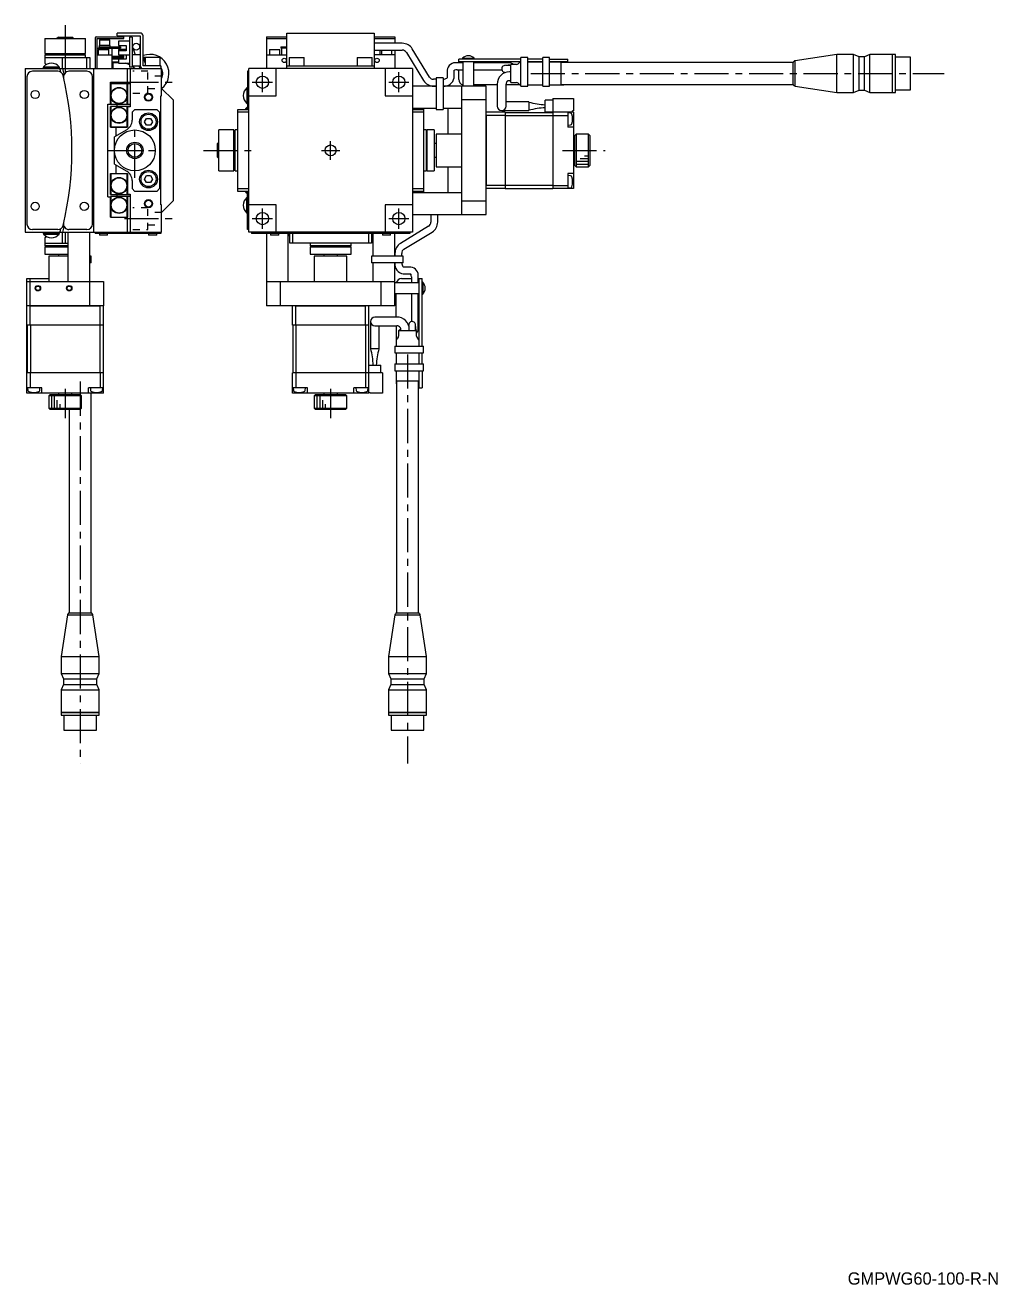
# Model space of a CAD drawing. Extents: x -273 to 427, y 17 to 547.
# Drawn here: x 70.5 to 427, y 16.9 to 478.6 of the extents above; entities that cross this region are included whole.
import ezdxf

# ---------------------------------------------------------------- set-up
doc = ezdxf.new("R2010")
doc.units = 0
doc.header["$LTSCALE"] = 10
doc.linetypes.add('CENTER', pattern=[2, 1.25, -0.25, 0.25, -0.25])
doc.linetypes.add('DOT', pattern=[0.5, 0.25, -0.25])
doc.layers.add('1', color=7, linetype='CONTINUOUS')
doc.layers.add('21', color=7, linetype='CONTINUOUS')
doc.styles.get("Standard").update_dxf_attribs({"font": 'FGP教科書体NT-M'})

msp = doc.modelspace()

# ---------------------------------------------------------------- linework, layer by layer
at = {"layer": '1', "color": 4, "linetype": 'CENTER'}
for p, q in [((85.180478, 478.595186), (85.180478, 459.553485)), ((106.884541, 457.69974), (124.597752, 457.69974)), ((153.7795, 457.69974), (161.1795, 457.69974)), ((157.4795, 453.99974), (157.4795, 461.39974)), ((203.7795, 457.69974), (211.1795, 457.69974)), ((207.4795, 453.99974), (207.4795, 461.39974)), ((255.840539, 460.89974), (407.352258, 460.89974)), ((110.730478, 422.69974), (110.730478, 442.69974)), ((182.4795, 429.29974), (182.4795, 436.09974)), ((100.730478, 432.69974), (120.730478, 432.69974)), ((135.889924, 432.69974), (155.817286, 432.69974)), ((179.0795, 432.69974), (185.8795, 432.69974)), ((267.468081, 432.69974), (283.151653, 432.69974)), ((157.4795, 403.99974), (157.4795, 411.39974)), ((207.4795, 403.99974), (207.4795, 411.39974)), ((106.884541, 407.69974), (124.597752, 407.69974)), ((153.7795, 407.69974), (161.1795, 407.69974)), ((203.7795, 407.69974), (211.1795, 407.69974)), ((210.6795, 357.949741), (210.6795, 207.949741)), ((90.680478, 347.949741), (90.680478, 207.949741)), ((85.180478, 345.277164), (85.180478, 334.525199)), ((182.4795, 345.277164), (182.4795, 334.525199))]:
    msp.add_line(p, q, dxfattribs=at)
at = {"layer": '1', "color": 7, "linetype": 'CONTINUOUS'}
for p, q in [((77.680478, 473.69974), (92.680478, 473.69974)), ((77.680478, 473.69974), (77.680478, 468.19974)), ((82.680478, 474.19974), (82.180478, 473.69974)), ((82.680478, 474.19974), (87.680478, 474.19974)), ((88.180478, 473.69974), (87.680478, 474.19974)), ((92.680478, 468.19974), (92.680478, 473.69974)), ((101.680478, 471.19974), (97.680478, 471.19974)), ((97.680478, 471.19974), (97.680478, 470.69974)), ((97.780478, 473.19974), (101.580478, 473.19974)), ((97.780478, 473.19974), (97.780478, 471.19974)), ((101.580478, 471.19974), (101.580478, 473.19974)), ((101.680478, 470.69974), (101.680478, 471.19974)), ((112.419298, 471.086011), (112.730478, 470.1283)), ((208.747449, 471.94974), (198.4795, 471.94974)), ((77.680478, 468.19974), (92.680478, 468.19974)), ((77.680478, 467.69974), (92.680478, 467.69974)), ((81.180478, 468.19974), (81.180478, 467.69974)), ((84.180478, 462.69974), (84.180478, 466.69974)), ((85.180478, 466.69974), (85.180478, 462.69974)), ((89.180478, 467.69974), (89.180478, 468.19974)), ((92.680478, 466.69974), (92.680478, 467.69974)), ((93.180478, 462.69974), (93.180478, 466.69974)), ((94.180478, 466.69974), (94.180478, 462.69974)), ((97.575103, 470.69974), (97.575103, 470.19974)), ((98.353408, 470.69974), (98.353408, 470.19974)), ((104.680478, 467.19974), (104.680478, 466.69974)), ((105.326771, 470.69974), (105.326771, 470.19974)), ((105.457504, 470.69974), (105.457504, 470.19974)), ((106.680478, 466.69974), (106.680478, 467.19974)), ((114.480478, 464.742354), (113.730478, 467.050616)), ((164.174647, 470.69974), (164.174647, 470.19974)), ((165.668939, 470.69974), (165.668939, 470.19974)), ((166.017562, 470.69974), (166.017562, 470.19974)), ((198.4795, 469.44974), (208.747449, 469.44974)), ((210.277003, 468.624496), (216.544952, 458.29944)), ((218.681998, 459.596759), (212.414048, 469.921815)), ((254.729497, 466.69974), (252.229497, 466.69974)), ((262.729497, 466.69974), (260.229497, 466.69974)), ((367.979497, 467.899739), (352.745514, 465.584066)), ((367.979497, 453.899741), (367.979497, 467.899739)), ((374.172496, 467.899739), (367.979497, 467.899739)), ((374.172496, 453.899741), (374.172496, 467.899739)), ((376.172496, 467.04974), (374.172496, 467.899739)), ((376.172496, 454.74974), (376.172496, 467.04974)), ((378.172496, 467.04974), (376.172496, 467.04974)), ((380.172496, 467.899739), (378.172496, 467.04974)), ((378.172496, 454.74974), (378.172496, 467.04974)), ((380.172496, 453.899741), (380.172496, 467.899739)), ((388.429496, 467.899739), (380.172496, 467.899739)), ((388.429496, 453.899741), (388.429496, 467.899739)), ((388.479496, 467.849739), (388.429496, 467.899739)), ((388.479496, 453.899741), (388.479496, 467.899739)), ((389.479498, 467.899739), (388.479496, 467.899739)), ((389.479498, 453.899741), (389.479498, 467.899739)), ((394.979499, 466.899738), (389.479498, 466.899738)), ((394.979499, 454.899742), (394.979499, 466.899738)), ((70.530478, 462.69974), (70.530478, 402.69974)), ((77.140478, 463.19974), (83.140478, 463.19974)), ((77.290478, 463.359295), (82.990478, 463.359295)), ((77.680478, 464.69974), (78.218707, 464.161511)), ((102.730478, 462.69974), (102.730478, 465.19974)), ((104.730478, 464.789665), (102.730478, 464.789665)), ((108.730453, 464.087474), (107.454032, 464.700581)), ((107.990268, 457.69974), (107.990268, 462.69974)), ((109.013701, 462.69974), (109.013701, 448.69974)), ((110.220877, 463.07409), (109.73045, 463.43207)), ((110.717655, 462.69974), (110.220877, 463.07409)), ((110.230478, 463.69974), (110.230478, 463.066855)), ((112.190588, 463.69974), (112.515507, 462.69974)), ((120.040989, 463.69974), (119.980478, 463.80455)), ((120.300797, 463.24974), (120.230478, 463.371537)), ((120.530478, 452.69974), (120.530478, 462.69974)), ((162.4795, 452.69974), (162.4795, 462.69974)), ((202.4795, 462.69974), (202.4795, 452.69974)), ((225.2295, 462.075795), (225.2295, 459.357271)), ((227.72911, 462.01347), (227.836767, 462.087397)), ((227.7295, 459.32696), (227.7295, 462.075795)), ((227.836767, 462.087397), (227.937674, 462.136362)), ((230.9795, 464.789665), (228.829042, 464.789665)), ((228.829042, 462.289665), (230.9795, 462.289665)), ((230.9795, 465.19974), (230.9795, 456.19974)), ((234.9795, 456.19974), (234.9795, 465.19974)), ((247.729868, 464.789665), (234.9795, 464.789665)), ((234.9795, 462.289665), (245.239818, 462.289665)), ((248.4795, 464.054793), (246.45387, 463.860565)), ((248.452565, 463.7726), (246.681054, 463.814004)), ((248.4795, 463.7726), (248.452565, 463.7726)), ((248.4795, 457.59974), (248.4795, 464.19974)), ((250.565283, 464.19974), (248.4795, 464.19974)), ((251.586603, 464.806847), (251.27239, 464.492633)), ((260.2295, 465.09974), (254.729497, 465.09974)), ((266.979497, 465.09974), (262.729497, 465.09974)), ((266.979497, 456.69974), (266.979497, 465.09974)), ((352.02184, 464.89974), (266.979497, 464.89974)), ((352.02184, 456.89974), (352.02184, 464.89974)), ((352.745514, 456.215415), (352.745514, 465.584066)), ((101.842071, 449.69974), (101.842071, 457.69974)), ((101.892062, 457.14974), (101.853211, 457.198466)), ((101.892062, 457.14974), (101.892062, 449.59974)), ((107.940259, 457.14974), (101.892062, 457.14974)), ((102.56381, 457.69974), (102.579469, 457.19974)), ((103.174422, 457.19974), (103.188122, 457.69974)), ((105.224026, 457.69974), (105.224026, 457.19974)), ((107.940259, 457.14974), (108.00094, 457.198609)), ((107.940259, 449.59974), (107.940259, 457.14974)), ((108.00094, 457.198609), (108.00094, 449.59974)), ((221.2295, 458.771515), (220.211551, 458.771515)), ((223.7295, 459.271515), (221.2295, 459.271515)), ((225.167059, 459.280912), (225.064041, 459.193078)), ((225.235586, 459.368654), (225.167059, 459.280912)), ((247.367691, 458.144439), (247.475987, 458.211795)), ((247.475987, 458.211795), (247.593149, 458.267737)), ((247.593149, 458.267737), (247.71898, 458.31053)), ((247.71898, 458.31053), (247.852638, 458.338083)), ((247.852638, 458.338083), (247.988845, 458.348224)), ((247.988845, 458.348224), (247.998578, 458.348269)), ((248.4795, 461.548269), (247.998578, 461.548269)), ((247.998578, 458.348269), (248.4795, 458.348269)), ((248.2795, 458.348269), (248.2795, 457.89974)), ((248.4795, 457.89974), (248.2795, 457.89974)), ((248.4795, 457.59974), (250.565283, 457.59974)), ((251.27239, 457.306847), (251.586603, 456.992633)), ((95.230478, 452.69974), (95.530478, 452.69974)), ((95.230478, 412.69974), (95.230478, 452.69974)), ((120.230478, 452.69974), (120.530478, 452.69974)), ((120.230478, 412.69974), (120.230478, 452.69974)), ((124.730478, 451.19974), (120.530478, 455.39974)), ((151.9795, 455.64974), (151.819945, 455.64974)), ((152.4795, 455.79974), (151.9795, 455.79974)), ((152.4795, 452.69974), (162.4795, 452.69974)), ((202.4795, 452.69974), (212.4795, 452.69974)), ((221.2295, 456.19974), (212.4795, 456.19974)), ((220.211551, 456.271515), (221.2295, 456.271515)), ((252.229497, 456.19974), (254.729497, 456.19974)), ((254.7295, 456.69974), (260.2295, 456.69974)), ((260.229497, 456.19974), (262.729497, 456.19974)), ((266.979497, 456.89974), (352.02184, 456.89974)), ((352.745514, 456.215415), (367.979497, 453.899741)), ((367.979497, 453.899741), (374.172496, 453.899741)), ((374.172496, 453.899741), (376.172496, 454.74974)), ((376.172496, 454.74974), (378.172496, 454.74974)), ((378.172496, 454.74974), (380.172496, 453.899741)), ((380.172496, 453.899741), (388.429496, 453.899741)), ((388.429496, 453.899741), (388.479496, 453.949741)), ((388.479496, 453.899741), (389.479498, 453.899741)), ((389.479498, 454.899742), (394.979499, 454.899742)), ((100.816026, 415.69974), (100.816026, 449.69974)), ((101.853211, 441.201014), (101.853211, 448.79974)), ((101.892062, 448.79974), (101.892062, 441.24974)), ((103.878402, 449.59974), (104.178848, 449.892854)), ((104.178848, 448.506626), (103.878402, 448.79974)), ((104.230478, 448.79974), (104.230478, 449.59974)), ((105.657779, 449.891754), (105.956908, 449.59974)), ((105.956908, 448.79974), (105.657779, 448.507727)), ((107.940259, 441.24974), (107.940259, 448.79974)), ((107.990268, 448.69974), (107.990268, 441.19974)), ((109.013701, 448.69974), (107.990268, 448.69974)), ((108.00094, 448.79974), (108.000939, 448.69974)), ((124.730478, 451.19974), (124.730478, 414.19974)), ((151.819944, 447.69974), (151.819944, 448.44974)), ((151.979499, 448.44974), (151.819944, 448.44974)), ((151.819945, 449.94974), (151.9795, 449.94974)), ((152.479499, 448.59974), (151.979499, 448.59974)), ((151.9795, 449.79974), (152.4795, 449.79974)), ((212.4795, 448.19974), (221.2295, 448.19974)), ((213.139054, 447.69974), (213.139054, 448.19974)), ((223.7295, 448.19974), (230.4795, 448.19974)), ((239.4795, 451.19974), (230.4795, 451.19974)), ((255.1795, 450.548269), (255.1795, 447.348269)), ((261.1795, 446.69974), (261.1795, 451.09974)), ((263.9795, 451.09974), (261.1795, 451.09974)), ((263.9795, 451.69974), (271.4795, 451.69974)), ((271.4795, 451.69974), (271.4795, 447.19974)), ((110.730478, 447.69974), (109.730478, 446.69974)), ((109.730478, 446.69974), (109.730478, 443.761918)), ((110.730478, 447.69974), (118.730478, 447.69974)), ((114.287102, 443.19974), (115.00879, 444.44974)), ((115.00879, 441.94974), (114.287102, 443.19974)), ((115.00879, 444.44974), (116.452165, 444.44974)), ((116.452165, 444.44974), (117.173853, 443.19974)), ((117.173853, 443.19974), (116.452165, 441.94974)), ((119.730478, 446.69974), (118.730478, 447.69974)), ((119.730478, 446.69974), (119.730478, 418.69974)), ((148.4795, 447.69974), (152.4795, 447.69974)), ((152.4795, 446.69974), (148.4795, 446.69974)), ((212.4795, 447.69974), (216.4795, 447.69974)), ((216.4795, 446.69974), (212.4795, 446.69974)), ((221.2295, 447.69974), (223.7295, 447.69974)), ((239.5795, 446.69974), (239.4795, 446.59974)), ((239.4795, 445.54974), (239.5295, 445.49974)), ((239.5295, 445.49974), (239.5295, 419.89974)), ((246.4795, 445.49974), (239.5295, 445.49974)), ((246.4795, 446.69974), (239.5795, 446.69974)), ((246.4795, 446.59974), (263.9795, 446.59974)), ((246.4795, 445.458319), (263.9795, 445.458319)), ((263.9795, 445.49974), (269.4795, 445.49974)), ((270.46478, 446.363539), (269.4795, 446.44974)), ((271.1795, 446.69974), (271.1795, 447.19974)), ((271.4795, 447.19974), (271.1795, 447.19974)), ((101.853211, 441.201014), (101.892062, 441.24974)), ((101.892062, 441.24974), (107.940259, 441.24974)), ((107.730478, 440.297816), (103.230478, 437.69974)), ((103.730478, 441.19974), (103.730478, 437.988415)), ((107.990268, 441.209466), (107.940259, 441.24974)), ((116.452165, 441.94974), (115.00879, 441.94974)), ((141.4795, 425.19974), (141.4795, 440.19974)), ((146.9795, 440.19974), (141.4795, 440.19974)), ((146.9795, 425.19974), (146.9795, 440.19974)), ((147.4795, 425.19974), (147.4795, 440.19974)), ((148.4795, 440.19974), (147.4795, 440.19974)), ((217.4795, 440.19974), (216.4795, 440.19974)), ((217.4795, 440.19974), (217.4795, 425.19974)), ((217.7795, 440.19974), (217.7795, 425.19974)), ((220.4795, 440.19974), (217.7795, 440.19974)), ((220.4795, 440.19974), (220.4795, 425.19974)), ((221.1795, 438.69974), (221.1795, 426.69974)), ((230.4795, 438.69974), (221.1795, 438.69974)), ((269.4795, 441.94974), (270.46478, 442.035941)), ((271.4795, 441.19974), (269.4795, 441.19974)), ((272.4795, 438.69974), (271.9795, 438.19974)), ((272.4795, 438.69974), (272.4795, 426.69974)), ((276.9795, 438.69974), (272.4795, 438.69974)), ((276.9795, 426.69974), (276.9795, 438.69974)), ((277.4795, 438.19974), (276.9795, 438.69974)), ((141.4795, 435.69974), (140.9795, 435.19974)), ((147.4795, 436.69974), (146.9795, 436.69974)), ((217.7795, 436.69974), (217.4795, 436.69974)), ((221.1795, 435.19974), (220.4795, 435.19974)), ((271.9795, 435.19974), (271.4795, 435.19974)), ((271.9795, 427.19974), (271.9795, 438.19974)), ((277.4795, 438.19974), (277.4795, 427.19974)), ((140.9795, 430.19974), (141.4795, 429.69974)), ((220.4795, 430.19974), (221.1795, 430.19974)), ((271.4795, 430.19974), (271.9795, 430.19974)), ((103.230478, 427.69974), (107.730478, 425.101664)), ((103.730478, 427.411065), (103.730478, 424.19974)), ((141.4795, 425.19974), (146.9795, 425.19974)), ((146.9795, 428.69974), (147.4795, 428.69974)), ((147.4795, 425.19974), (148.4795, 425.19974)), ((216.4795, 425.19974), (217.4795, 425.19974)), ((217.4795, 428.69974), (217.7795, 428.69974)), ((217.7795, 425.19974), (220.4795, 425.19974)), ((221.1795, 426.69974), (230.4795, 426.69974)), ((271.9795, 427.19974), (272.4795, 426.69974)), ((272.4795, 426.69974), (276.9795, 426.69974)), ((276.9795, 426.69974), (277.4795, 427.19974)), ((101.892062, 424.14974), (101.853211, 424.198466)), ((101.853211, 416.59974), (101.853211, 424.198466)), ((101.892062, 424.14974), (101.892062, 416.59974)), ((107.940259, 424.14974), (101.892062, 424.14974)), ((107.940259, 424.14974), (107.990268, 424.190014)), ((107.940259, 416.59974), (107.940259, 424.14974)), ((107.990268, 424.19974), (107.990268, 416.69974)), ((109.730478, 421.637562), (109.730478, 418.69974)), ((114.287102, 422.19974), (115.00879, 423.44974)), ((115.00879, 420.94974), (114.287102, 422.19974)), ((115.00879, 423.44974), (116.452165, 423.44974)), ((116.452165, 420.94974), (115.00879, 420.94974)), ((116.452165, 423.44974), (117.173853, 422.19974)), ((117.173853, 422.19974), (116.452165, 420.94974)), ((271.4795, 424.19974), (269.4795, 424.19974)), ((270.46478, 423.363539), (269.4795, 423.44974)), ((101.842071, 408.19974), (101.842071, 415.69974)), ((101.892062, 415.79974), (101.892062, 408.24974)), ((103.878402, 416.59974), (104.178848, 416.892854)), ((104.178848, 415.506626), (103.878402, 415.79974)), ((104.230478, 415.79974), (104.230478, 416.59974)), ((105.657779, 416.891754), (105.956908, 416.59974)), ((105.956908, 415.79974), (105.657779, 415.507727)), ((107.940259, 408.24974), (107.940259, 415.79974)), ((107.990268, 416.69974), (109.013701, 416.69974)), ((108.000939, 416.69974), (108.000939, 416.59974)), ((108.00094, 415.79974), (108.00094, 408.200872)), ((109.013701, 416.69974), (109.013701, 402.69974)), ((109.730478, 418.69974), (110.730478, 417.69974)), ((118.730478, 417.69974), (110.730478, 417.69974)), ((118.730478, 417.69974), (119.730478, 418.69974)), ((148.4795, 418.69974), (152.4795, 418.69974)), ((152.4795, 417.69974), (148.4795, 417.69974)), ((151.819944, 417.69974), (151.819944, 416.94974)), ((151.819944, 416.94974), (151.979499, 416.94974)), ((151.979499, 416.79974), (152.479499, 416.79974)), ((152.4795, 415.59974), (151.9795, 415.59974)), ((212.4795, 418.69974), (216.4795, 418.69974)), ((216.4795, 417.69974), (212.4795, 417.69974)), ((230.4795, 417.19974), (212.4795, 417.19974)), ((213.139054, 417.69974), (213.139054, 417.19974)), ((239.5295, 419.89974), (239.4795, 419.84974)), ((239.4795, 418.79974), (239.5795, 418.69974)), ((246.4795, 419.89974), (239.5295, 419.89974)), ((246.4795, 418.69974), (239.5795, 418.69974)), ((246.4795, 419.941162), (263.9795, 419.941162)), ((246.4795, 418.79974), (263.9795, 418.79974)), ((263.9795, 419.89974), (269.4795, 419.89974)), ((269.4795, 418.94974), (270.46478, 419.035941)), ((95.530478, 412.69974), (95.230478, 412.69974)), ((120.530478, 412.69974), (120.230478, 412.69974)), ((120.530478, 409.99974), (124.730478, 414.19974)), ((120.530478, 402.69974), (120.530478, 412.69974)), ((151.9795, 415.44974), (151.819945, 415.44974)), ((162.4795, 412.69974), (152.4795, 412.69974)), ((162.4795, 402.69974), (162.4795, 412.69974)), ((212.4795, 412.69974), (202.4795, 412.69974)), ((202.4795, 412.69974), (202.4795, 402.69974)), ((230.4795, 414.19974), (239.4795, 414.19974)), ((101.853211, 408.201014), (101.892062, 408.24974)), ((101.892062, 408.24974), (107.940259, 408.24974)), ((108.00094, 408.200872), (107.940259, 408.24974)), ((107.990268, 402.69974), (107.990268, 408.19974)), ((151.819945, 409.74974), (151.9795, 409.74974)), ((151.9795, 409.59974), (152.4795, 409.59974)), ((219.2295, 409.19974), (219.2295, 406.431791)), ((221.7295, 406.431791), (221.7295, 409.19974)), ((77.140478, 402.19974), (83.140478, 402.19974)), ((77.290478, 402.040185), (82.990478, 402.040185)), ((84.180478, 398.69974), (84.180478, 402.69974)), ((85.180478, 402.69974), (85.180478, 398.69974)), ((86.180478, 402.69974), (86.180478, 384.69974)), ((166.9795, 384.69974), (166.9795, 402.19974)), ((167.4795, 402.040185), (166.9795, 402.040185)), ((167.4795, 398.69974), (167.4795, 402.19974)), ((168.4795, 402.19974), (168.4795, 398.69974)), ((196.4795, 398.69974), (196.4795, 402.19974)), ((197.4795, 402.19974), (197.4795, 398.69974)), ((197.4795, 402.040185), (197.9795, 402.040185)), ((197.9795, 402.19974), (197.9795, 393.94974)), ((205.9795, 393.94974), (205.9795, 402.19974)), ((218.404256, 404.902238), (208.0792, 398.634288)), ((209.376519, 396.497243), (219.701575, 402.765192)), ((78.218706, 401.237969), (77.680478, 400.69974)), ((77.680478, 397.39974), (86.180478, 397.39974)), ((77.680478, 397.39974), (77.680478, 394.69974)), ((81.180478, 397.69974), (81.180478, 397.39974)), ((174.9795, 398.69974), (174.9795, 397.69974)), ((189.9795, 397.69974), (174.9795, 397.69974)), ((174.9795, 397.39974), (189.9795, 397.39974)), ((174.9795, 397.39974), (174.9795, 394.69974)), ((178.4795, 397.69974), (178.4795, 397.39974)), ((186.4795, 397.39974), (186.4795, 397.69974)), ((189.9795, 397.69974), (189.9795, 398.69974)), ((189.9795, 394.69974), (189.9795, 397.39974)), ((77.680478, 394.69974), (86.180478, 394.69974)), ((79.180478, 393.99974), (79.180478, 384.69974)), ((82.680478, 394.69974), (82.680478, 393.99974)), ((94.680478, 393.94974), (94.180478, 393.94974)), ((94.680478, 391.44974), (94.680478, 393.94974)), ((174.9795, 394.69974), (189.9795, 394.69974)), ((188.4795, 393.99974), (176.4795, 393.99974)), ((176.4795, 393.99974), (176.4795, 384.69974)), ((179.9795, 394.69974), (179.9795, 393.99974)), ((184.9795, 393.99974), (184.9795, 394.69974)), ((188.4795, 384.69974), (188.4795, 393.99974)), ((197.4795, 393.94974), (197.4795, 391.44974)), ((206.051275, 394.967689), (206.051275, 393.94974)), ((208.551275, 393.94974), (208.551275, 394.967689)), ((209.051275, 391.44974), (209.051275, 393.94974)), ((197.9795, 391.44974), (197.9795, 384.69974)), ((209.060672, 390.012181), (208.972838, 390.1152)), ((209.148414, 389.943654), (209.060672, 390.012181)), ((211.855555, 389.94974), (209.137031, 389.94974)), ((99.180478, 384.69974), (99.180478, 375.69974)), ((163.9795, 384.69974), (163.9795, 375.69974)), ((200.9795, 375.69974), (200.9795, 384.69974)), ((214.9795, 384.19974), (205.9795, 384.19974)), ((209.10672, 387.44974), (211.855555, 387.44974)), ((211.79323, 387.450131), (211.867157, 387.342473)), ((211.867157, 387.342473), (211.916122, 387.241566)), ((212.069425, 386.350199), (212.069425, 384.19974)), ((214.569425, 384.19974), (214.569425, 386.350199)), ((205.9795, 380.19974), (214.9795, 380.19974)), ((212.069425, 380.19974), (212.069425, 369.939422)), ((214.569425, 367.449372), (214.569425, 380.19974)), ((71.230478, 375.69974), (71.180478, 375.64974)), ((72.380478, 375.59974), (72.280478, 375.69974)), ((72.380478, 368.69974), (72.380478, 375.59974)), ((97.980478, 375.59974), (72.380478, 375.59974)), ((98.080478, 375.69974), (97.980478, 375.59974)), ((97.980478, 368.69974), (97.980478, 375.59974)), ((99.180478, 375.64974), (99.130478, 375.69974)), ((99.180478, 368.69974), (99.180478, 375.64974)), ((168.5795, 375.69974), (168.4795, 375.59974)), ((168.4795, 368.69974), (168.4795, 375.59974)), ((169.6795, 375.64974), (169.6295, 375.69974)), ((169.6795, 368.69974), (169.6795, 375.64974)), ((195.2795, 375.64974), (169.6795, 375.64974)), ((195.3295, 375.69974), (195.2795, 375.64974)), ((195.2795, 368.69974), (195.2795, 375.64974)), ((196.4795, 375.59974), (196.3795, 375.69974)), ((196.4795, 368.69974), (196.4795, 375.59974)), ((71.280478, 368.69974), (71.280478, 351.19974)), ((72.421899, 368.69974), (72.421899, 351.19974)), ((97.939056, 368.69974), (97.939056, 351.19974)), ((99.080478, 368.69974), (99.080478, 351.19974)), ((168.5795, 368.69974), (168.5795, 351.19974)), ((169.720922, 368.69974), (169.720922, 351.19974)), ((195.238079, 368.69974), (195.238079, 351.19974)), ((196.3795, 368.69974), (196.3795, 351.19974)), ((207.3795, 366.69974), (213.9795, 366.69974)), ((207.3795, 366.69974), (207.3795, 364.613957)), ((207.6795, 366.69974), (207.6795, 366.89974)), ((208.128029, 366.89974), (207.6795, 366.89974)), ((207.924199, 367.811549), (207.991555, 367.703253)), ((207.991555, 367.703253), (208.047497, 367.586091)), ((208.047497, 367.586091), (208.09029, 367.460261)), ((208.09029, 367.460261), (208.117843, 367.326603)), ((208.117843, 367.326603), (208.127984, 367.190396)), ((208.127984, 367.190396), (208.128029, 367.180662)), ((208.128029, 367.180662), (208.128029, 366.69974)), ((211.328029, 366.69974), (211.328029, 367.180662)), ((213.55236, 366.726676), (213.593764, 368.498187)), ((213.55236, 366.69974), (213.55236, 366.726676)), ((213.834553, 366.69974), (213.640325, 368.725371)), ((213.9795, 364.613957), (213.9795, 366.69974)), ((205.9795, 360.949744), (205.9795, 358.449744)), ((207.086607, 363.906851), (206.772393, 363.592637)), ((214.586607, 363.592637), (214.272393, 363.906851)), ((214.8795, 360.949744), (214.8795, 362.88553)), ((216.4795, 358.449744), (216.4795, 360.949744)), ((200.328029, 359.99974), (197.128029, 359.99974)), ((206.4795, 358.44974), (206.4795, 354.44974)), ((214.8795, 354.449744), (214.8795, 358.449744)), ((72.380478, 351.19974), (72.380478, 345.69974)), ((97.980478, 351.19974), (97.980478, 345.69974)), ((169.6795, 351.19974), (169.6795, 345.69974)), ((195.2795, 351.19974), (195.2795, 345.69974)), ((196.4795, 353.99974), (200.8795, 353.99974)), ((200.8795, 351.19974), (200.8795, 353.99974)), ((201.4795, 351.19974), (201.4795, 343.69974)), ((205.9795, 354.449744), (205.9795, 351.949744)), ((214.8795, 348.199744), (214.8795, 351.949744)), ((216.4795, 351.949744), (216.4795, 354.449744)), ((206.4795, 348.199744), (214.8795, 348.199744)), ((206.6795, 348.199744), (206.6795, 263.1574)), ((214.6795, 263.1574), (214.6795, 348.199744)), ((71.430478, 345.69974), (71.516678, 344.714461)), ((75.844277, 344.714461), (75.930478, 345.69974)), ((76.680478, 343.69974), (76.680478, 345.69974)), ((79.680478, 343.19974), (79.180478, 342.69974)), ((91.180478, 342.69974), (79.180478, 342.69974)), ((79.180478, 342.69974), (79.180478, 338.19974)), ((79.680478, 343.19974), (90.680478, 343.19974)), ((82.680478, 343.69974), (82.680478, 343.19974)), ((87.680478, 343.19974), (87.680478, 343.69974)), ((91.180478, 342.69974), (90.680478, 343.19974)), ((91.180478, 338.19974), (91.180478, 342.69974)), ((93.680478, 343.69974), (93.680478, 345.69974)), ((94.430478, 345.69974), (94.516678, 344.714461)), ((94.680478, 263.1574), (94.680478, 343.69974)), ((98.844277, 344.714461), (98.930478, 345.69974)), ((168.7295, 345.69974), (168.815701, 344.714461)), ((173.143299, 344.714461), (173.2295, 345.69974)), ((173.9795, 343.69974), (173.9795, 345.69974)), ((176.9795, 343.19974), (176.4795, 342.69974)), ((188.4795, 342.69974), (176.4795, 342.69974)), ((176.4795, 342.69974), (176.4795, 338.19974)), ((176.9795, 343.19974), (187.9795, 343.19974)), ((179.9795, 343.69974), (179.9795, 343.19974)), ((184.9795, 343.19974), (184.9795, 343.69974)), ((188.4795, 342.69974), (187.9795, 343.19974)), ((188.4795, 338.19974), (188.4795, 342.69974)), ((190.9795, 343.69974), (190.9795, 345.69974)), ((191.7295, 345.69974), (191.815701, 344.714461)), ((196.143299, 344.714461), (196.2295, 345.69974)), ((196.4795, 343.99974), (196.9795, 343.99974)), ((196.9795, 343.69974), (196.9795, 343.99974)), ((201.4795, 343.69974), (196.9795, 343.69974)), ((79.180478, 338.19974), (91.180478, 338.19974)), ((79.180478, 338.19974), (79.680478, 337.69974)), ((90.680478, 337.69974), (79.680478, 337.69974)), ((86.680478, 337.69974), (86.680478, 263.1574)), ((90.680478, 337.69974), (91.180478, 338.19974)), ((176.4795, 338.19974), (188.4795, 338.19974)), ((176.4795, 338.19974), (176.9795, 337.69974)), ((187.9795, 337.69974), (176.9795, 337.69974)), ((187.9795, 337.69974), (188.4795, 338.19974)), ((206.6795, 263.1574), (214.6795, 263.1574)), ((85.996152, 262.433727), (83.680479, 247.199744)), ((97.680477, 247.199744), (95.364803, 262.433727)), ((205.995175, 262.433727), (203.679501, 247.199744)), ((205.995175, 262.433727), (215.363826, 262.433727)), ((217.679499, 247.199744), (215.363826, 262.433727)), ((83.680479, 247.199744), (83.680479, 241.006745)), ((97.680477, 241.006745), (97.680477, 247.199744)), ((203.679501, 247.199744), (217.679499, 247.199744)), ((203.679501, 247.199744), (203.679501, 241.006745)), ((217.679499, 241.006745), (217.679499, 247.199744)), ((83.680479, 241.006745), (84.530478, 239.006745)), ((96.830478, 239.006745), (97.680477, 241.006745)), ((203.679501, 241.006745), (217.679499, 241.006745)), ((203.679501, 241.006745), (204.5295, 239.006745)), ((216.8295, 239.006745), (217.679499, 241.006745)), ((84.530478, 237.006745), (83.680479, 235.006745)), ((84.530478, 239.006745), (84.530478, 237.006745)), ((96.830478, 237.006745), (96.830478, 239.006745)), ((97.680477, 235.006745), (96.830478, 237.006745)), ((204.5295, 237.006745), (203.679501, 235.006745)), ((204.5295, 239.006745), (216.8295, 239.006745)), ((204.5295, 239.006745), (204.5295, 237.006745)), ((204.5295, 237.006745), (216.8295, 237.006745)), ((216.8295, 237.006745), (216.8295, 239.006745)), ((217.679499, 235.006745), (216.8295, 237.006745)), ((83.680479, 235.006745), (83.680479, 226.749745)), ((97.680477, 226.749745), (97.680477, 235.006745)), ((203.679501, 235.006745), (217.679499, 235.006745)), ((203.679501, 235.006745), (203.679501, 226.749745)), ((217.679499, 226.749745), (217.679499, 235.006745)), ((83.680479, 226.749745), (83.730479, 226.699745)), ((83.680479, 226.699745), (83.680479, 225.699743)), ((97.630477, 226.699745), (97.680477, 226.749745)), ((97.680477, 225.699743), (97.680477, 226.699745)), ((203.679501, 226.749745), (217.679499, 226.749745)), ((203.679501, 226.749745), (203.729501, 226.699745)), ((203.679501, 226.699745), (217.679499, 226.699745)), ((203.679501, 226.699745), (203.679501, 225.699743)), ((217.629499, 226.699745), (217.679499, 226.749745)), ((217.679499, 225.699743), (217.679499, 226.699745)), ((84.68048, 225.699743), (84.68048, 220.199742)), ((96.680476, 220.199742), (96.680476, 225.699743)), ((203.679501, 225.699743), (217.679499, 225.699743)), ((204.679502, 225.699743), (204.679502, 220.199742)), ((216.679498, 220.199742), (216.679498, 225.699743)), ((204.679502, 220.199742), (216.679498, 220.199742))]:
    msp.add_line(p, q, dxfattribs=at)
at = {"layer": '1', "color": 9, "linetype": 'DOT'}
for p, q in [((115.530478, 461.69974), (110.004481, 461.69974)), ((120.530478, 459.94974), (115.530478, 459.94974)), ((110.004462, 453.69974), (115.530478, 453.69974)), ((115.530478, 455.44974), (120.530478, 455.44974)), ((115.530478, 411.69974), (110.004481, 411.69974)), ((120.530478, 409.94974), (115.530478, 409.94974)), ((110.004462, 403.69974), (115.530478, 403.69974)), ((115.530478, 405.44974), (120.530478, 405.44974))]:
    msp.add_line(p, q, dxfattribs=at)
at = {"layer": '1', "color": 9, "linetype": 'CONTINUOUS'}
for p, q in [((105.219242, 457.19974), (105.219242, 457.69974)), ((273.9795, 429.69974), (276.9795, 429.69974)), ((275.4795, 430.69974), (276.9795, 430.69974)), ((272.4795, 428.69974), (276.9795, 428.69974)), ((272.4795, 427.69974), (276.9795, 427.69974)), ((80.180478, 342.69974), (80.180478, 338.19974)), ((81.180478, 342.69974), (81.180478, 338.19974)), ((177.4795, 342.69974), (177.4795, 338.19974)), ((178.4795, 342.69974), (178.4795, 338.19974)), ((82.180478, 341.19974), (82.180478, 338.19974)), ((83.180478, 339.69974), (83.180478, 338.19974)), ((179.4795, 341.19974), (179.4795, 338.19974)), ((180.4795, 339.69974), (180.4795, 338.19974))]:
    msp.add_line(p, q, dxfattribs=at)
at = {"layer": '1', "color": 7, "linetype": 'CONTINUOUS'}
for centre, radius in [((111.230478, 470.69974), 1.25), ((157.4795, 457.69974), 2.25), ((207.4795, 457.69974), 2.25), ((104.920478, 452.79974), 3), ((104.920478, 452.79974), 2.85), ((115.730478, 452.19974), 1.25), ((104.920478, 445.59974), 3), ((104.920478, 445.59974), 2.85), ((115.730478, 443.19974), 3.25), ((115.730478, 443.19974), 2.75), ((110.730478, 432.69974), 7.5), ((110.730478, 432.69974), 3), ((110.730478, 432.69974), 2.5), ((182.4795, 432.69974), 2), ((115.730478, 422.19974), 3.25), ((115.730478, 422.19974), 2.75), ((104.920478, 419.79974), 3), ((104.920478, 419.79974), 2.85), ((104.920478, 412.59974), 3), ((104.920478, 412.59974), 2.85), ((115.730478, 413.19974), 1.25), ((157.4795, 407.69974), 2.25), ((207.4795, 407.69974), 2.25), ((75.180478, 382.19974), 0.8), ((86.680478, 382.19974), 0.8)]:
    msp.add_circle(centre, radius, dxfattribs=at)
at = {"layer": '1', "color": 9, "linetype": 'CONTINUOUS'}
for centre, radius in [((115.730478, 452.19974), 1.5), ((115.730478, 413.19974), 1.5), ((75.180478, 382.19974), 1), ((86.680478, 382.19974), 1)]:
    msp.add_circle(centre, radius, dxfattribs=at)
at = {"layer": '1', "color": 7, "linetype": 'CONTINUOUS'}
for centre, radius, start, end in [((208.775633, 467.672031), 4.277802, 31.730235, 90.377493), ((116.230478, 460.89974), 6.999999, 308.037579, 110.924836), ((208.769608, 467.660708), 1.789169, 32.593748, 90.709615), ((-29.319522, 432.69974), 116.5, 14.233644, 14.922409), ((-29.319522, 432.69974), 117.5, 13.755077, 14.792497), ((228.300515, 461.746615), 3.088607, 80.146976, 173.88186), ((228.767512, 459.979383), 2.311101, 88.47438622, 111.042841), ((246.456336, 462.592575), 1.253762, 115.49947265, 236.51285215), ((246.559399, 462.318069), 1.546102, 93.91376799, 114.56734856), ((247.726964, 461.652753), 3.136913, 54.298675, 89.946948), ((250.565283, 465.19974), 1, 270, 315), ((252.29371, 464.09974), 1, 93.681495, 135), ((352.979498, 464.611823), 1.000002, 103.531698, 163.266744), ((-29.269522, 487.14974), 134.5, 347.133153, 347.13371), ((-29.269522, 487.14974), 140.5, 347.691501, 347.691973), ((220.183367, 460.549224), 4.277802, 211.730235, 270.377493), ((220.189392, 460.560546), 1.789169, 212.593748, 270.709615), ((224.127076, 459.903), 3.648189, 263.744377, 350.915117), ((223.645368, 461.413572), 2.635, 271.8308314, 302.57449378), ((248.089572, 457.038218), 4.510969, 91.155836, 181.142555), ((246.599284, 462.914547), 1.602226, 238.60268113, 270.18908483), ((248.243779, 456.970941), 1.464454, 126.74359399, 180.88707563), ((250.565283, 456.59974), 1, 45, 90), ((252.29371, 457.69974), 1, 225, 266.318505), ((352.979498, 457.187657), 1.000002, 196.733256, 256.468302), ((154.179499, 445.59974), 3.7, 129.621835, 145.419222), ((210.779499, 445.59974), 3.7, 34.580778, 44.644246), ((262.593403, 478.038078), 28.615444, 254.984078, 267.167835), ((262.636152, 419.489163), 28.889479, 92.890166, 104.957921), ((105.730478, 443.761918), 4, 300, 0), ((270.421202, 445.865442), 0.5, 17.629155, 85), ((265.1795, 444.19974), 6, 342.370845, 17.629155), ((-29.269522, 411.24974), 134.5, 12.86629, 12.866847), ((270.421202, 442.534038), 0.5, 275, 342.370845), ((105.730478, 421.637562), 4, 0, 60), ((-29.269522, 454.14974), 134.5, 347.133153, 347.13371), ((270.421202, 422.865442), 0.5, 17.629155, 85), ((265.1795, 421.19974), 6, 342.370845, 17.629155), ((154.179499, 419.79974), 3.7, 214.580778, 230.378165), ((210.779499, 419.79974), 3.7, 315.355754, 325.419222), ((270.421202, 419.534038), 0.5, 275, 342.370845), ((-29.269522, 378.24974), 134.5, 12.86629, 12.866847), ((-29.269522, 378.24974), 140.5, 12.308027, 12.308499), ((217.440468, 406.409633), 1.789169, 302.593748, 0.709615), ((217.451791, 406.403607), 4.277802, 301.730235, 0.377493), ((80.140478, 404.39974), 3.7, 219.621835, 320.378165), ((-29.319522, 432.69974), 116.5, 345.077591, 345.766356), ((-29.319522, 432.69974), 117.5, 345.207503, 346.244923), ((169.5795, 404.39974), 3.7, 225.355754, 235.419222), ((195.3795, 404.39974), 3.7, 304.580778, 314.644246), ((210.328984, 394.995873), 4.277802, 121.730235, 180.377493), ((210.340306, 394.989848), 1.789169, 122.593748, 180.709615), ((209.68276, 391.052164), 3.648189, 173.744377, 260.915117), ((211.193332, 391.533873), 2.635, 181.8308314, 212.57449378), ((211.526375, 386.878725), 3.088607, 350.146976, 83.88186), ((209.759146, 386.411729), 2.311099, 358.47439696, 21.04285173), ((206.817978, 367.089668), 4.510969, 1.155836, 91.142555), ((212.694307, 368.579956), 1.602226, 148.60268113, 180.18908483), ((212.372336, 368.722905), 1.253762, 25.49949884, 146.51287834), ((206.750701, 366.935461), 1.464454, 36.74359399, 90.88707563), ((212.097829, 368.619842), 1.546102, 3.91376799, 24.56734856), ((211.432513, 367.452277), 3.136913, 324.298675, 359.946948), ((207.4795, 362.88553), 1, 135, 180), ((206.3795, 364.613957), 1, 315, 0), ((214.9795, 364.613957), 1, 180, 225), ((213.8795, 362.88553), 1, 0, 45), ((169.268923, 352.543089), 28.889479, 2.890166, 14.957921), ((227.817838, 352.585838), 28.615444, 164.984078, 177.167835), ((72.014776, 344.758038), 0.5, 185, 252.370845), ((73.680478, 349.99974), 6, 252.370845, 287.629155), ((75.346179, 344.758038), 0.5, 287.629155, 355), ((95.014776, 344.758038), 0.5, 185, 252.370845), ((96.680478, 349.99974), 6, 252.370845, 287.629155), ((98.346179, 344.758038), 0.5, 287.629155, 355), ((169.313798, 344.758038), 0.5, 185, 252.370845), ((170.9795, 349.99974), 6, 252.370845, 287.629155), ((172.645202, 344.758038), 0.5, 287.629155, 355), ((192.313798, 344.758038), 0.5, 185, 252.370845), ((193.9795, 349.99974), 6, 252.370845, 287.629155), ((195.645202, 344.758038), 0.5, 287.629155, 355), ((86.968395, 262.199743), 1.000002, 106.733256, 166.468302), ((94.392561, 262.199743), 1.000002, 13.531698, 73.266744), ((206.967417, 262.199743), 1.000002, 106.733256, 166.468302), ((214.391583, 262.199743), 1.000002, 13.531698, 73.266744)]:
    msp.add_arc(centre, radius, start, end, dxfattribs=at)
at = {"layer": '21', "color": 7, "linetype": 'CONTINUOUS'}
for p, q in [((112.730478, 475.69974), (104.230478, 475.69974)), ((104.230478, 474.69974), (104.230478, 475.69974)), ((166.4795, 462.69974), (166.4795, 475.69974)), ((166.4795, 475.69974), (198.4795, 475.69974)), ((198.4795, 475.69974), (198.4795, 462.69974)), ((96.130478, 473.79974), (96.130478, 462.69974)), ((96.630478, 474.29974), (106.630478, 474.29974)), ((96.730478, 473.69974), (106.630478, 473.69974)), ((96.730478, 473.69974), (96.730478, 462.69974)), ((104.230478, 474.69974), (112.730478, 474.69974)), ((108.730478, 472.69974), (104.730478, 472.69974)), ((104.730478, 472.69974), (104.730478, 471.19974)), ((104.730478, 471.19974), (107.530478, 471.19974)), ((106.630478, 473.69974), (106.630478, 474.29974)), ((107.530478, 471.19974), (107.530478, 469.19974)), ((108.730478, 474.19974), (108.730478, 463.19974)), ((109.730478, 474.19974), (108.730478, 474.19974)), ((109.730478, 474.19974), (109.730478, 463.19974)), ((112.730478, 474.69974), (112.730478, 463.69974)), ((113.730478, 463.69974), (113.730478, 474.69974)), ((158.9795, 474.29974), (158.9795, 462.69974)), ((158.9795, 474.29974), (166.4795, 474.29974)), ((158.9795, 473.69974), (166.4795, 473.69974)), ((198.4795, 474.29974), (205.9795, 474.29974)), ((198.4795, 473.69974), (205.9795, 473.69974)), ((205.9795, 474.29974), (205.9795, 471.94974)), ((77.680478, 467.69974), (77.680478, 464.69974)), ((77.680478, 466.69974), (94.180478, 466.69974)), ((96.730478, 470.19974), (105.457504, 470.19974)), ((96.730478, 467.69974), (102.230478, 467.69974)), ((96.780478, 467.69974), (96.780478, 462.69974)), ((97.330478, 469.69974), (97.330478, 467.69974)), ((97.330478, 469.69974), (101.130478, 469.69974)), ((97.575103, 470.69974), (105.457504, 470.69974)), ((101.084352, 470.19974), (101.084352, 469.69974)), ((101.130478, 467.69974), (101.130478, 469.69974)), ((102.230478, 470.19974), (102.230478, 462.69974)), ((102.230478, 467.19974), (106.680478, 467.19974)), ((102.230478, 466.69974), (106.680478, 466.69974)), ((102.230478, 466.491988), (102.880478, 466.491988)), ((102.880478, 466.19974), (102.880478, 466.491988)), ((107.530478, 469.69974), (104.730478, 469.69974)), ((104.730478, 469.69974), (104.730478, 467.69974)), ((107.530478, 469.19974), (104.730478, 469.19974)), ((104.730478, 467.69974), (108.730478, 467.69974)), ((107.530478, 467.69974), (107.530478, 466.19974)), ((112.730478, 467.69974), (109.730478, 467.69974)), ((110.041656, 470.313469), (110.890909, 467.69974)), ((113.911987, 466.491988), (114.380478, 466.491988)), ((119.980478, 466.69974), (114.156613, 466.69974)), ((114.380478, 466.19974), (114.380478, 466.491988)), ((114.480478, 466.69974), (114.480478, 463.69974)), ((119.980478, 463.69974), (119.980478, 466.69974)), ((158.9795, 467.69974), (166.4795, 467.69974)), ((160.0795, 469.69974), (160.0795, 467.69974)), ((160.0795, 469.69974), (163.8795, 469.69974)), ((163.8795, 467.69974), (163.8795, 469.69974)), ((164.174647, 470.69974), (166.4795, 470.69974)), ((166.4795, 470.19974), (164.174647, 470.19974)), ((164.4795, 470.19974), (164.4795, 467.69974)), ((167.2295, 466.69974), (167.2295, 463.69974)), ((167.2295, 466.69974), (172.7295, 466.69974)), ((172.7295, 463.69974), (172.7295, 466.69974)), ((192.2295, 466.69974), (192.2295, 463.69974)), ((192.2295, 466.69974), (197.7295, 466.69974)), ((197.7295, 463.69974), (197.7295, 466.69974)), ((205.9795, 467.69974), (198.4795, 467.69974)), ((200.4795, 469.44974), (200.4795, 467.69974)), ((201.0795, 469.44974), (201.0795, 467.69974)), ((204.8795, 467.69974), (204.8795, 469.44974)), ((205.9795, 469.44974), (205.9795, 462.69974)), ((230.8295, 466.491988), (230.8295, 466.19974)), ((230.8295, 466.491988), (235.1295, 466.491988)), ((235.1295, 466.19974), (235.1295, 466.491988)), ((252.229497, 456.19974), (252.229497, 466.69974)), ((254.729497, 456.19974), (254.729497, 466.69974)), ((260.229497, 456.19974), (260.229497, 466.69974)), ((262.729497, 456.19974), (262.729497, 466.69974)), ((70.530478, 462.69974), (120.530478, 462.69974)), ((82.465986, 461.69974), (73.180478, 461.69974)), ((77.140478, 463.19974), (77.140478, 462.69974)), ((77.290478, 463.359295), (77.290478, 463.19974)), ((82.990478, 463.19974), (82.990478, 463.359295)), ((83.140478, 462.69974), (83.140478, 463.19974)), ((93.180478, 461.69974), (86.576983, 461.69974)), ((95.530478, 462.69974), (95.530478, 402.69974)), ((107.530478, 466.19974), (102.230478, 466.19974)), ((102.230478, 465.19974), (104.730478, 465.19974)), ((104.730478, 466.19974), (104.730478, 464.69974)), ((104.730478, 464.69974), (108.730478, 464.69974)), ((109.730478, 463.19974), (108.730478, 463.19974)), ((109.730478, 463.69974), (112.730478, 463.69974)), ((120.230478, 463.69974), (113.730478, 463.69974)), ((114.480478, 466.19974), (114.006944, 466.19974)), ((114.331864, 465.19974), (114.480478, 465.19974)), ((120.230478, 463.69974), (120.230478, 462.69974)), ((151.9795, 461.69974), (151.9795, 447.69974)), ((152.4795, 461.69974), (151.9795, 461.69974)), ((212.4795, 462.69974), (152.4795, 462.69974)), ((152.4795, 402.69974), (152.4795, 462.69974)), ((166.4795, 463.69974), (198.4795, 463.69974)), ((212.4795, 462.69974), (212.4795, 402.69974)), ((229.4795, 464.789665), (229.4795, 466.19974)), ((252.2295, 466.19974), (229.4795, 466.19974)), ((252.2295, 465.19974), (229.4795, 465.19974)), ((229.4795, 458.69974), (229.4795, 462.289665)), ((260.2295, 465.19974), (254.729497, 465.19974)), ((260.2295, 466.19974), (254.7295, 466.19974)), ((269.4795, 465.19974), (262.729497, 465.19974)), ((262.7295, 466.19974), (269.4795, 466.19974)), ((269.4795, 464.89974), (269.4795, 466.19974)), ((71.180478, 459.69974), (71.180478, 405.69974)), ((95.180478, 405.69974), (95.180478, 459.69974)), ((101.842071, 457.69974), (109.013701, 457.69974)), ((101.853211, 449.59974), (101.853211, 457.198466)), ((101.853502, 457.19974), (109.013701, 457.19974)), ((221.2295, 459.271515), (221.2295, 447.69974)), ((223.7295, 459.271515), (223.7295, 447.69974)), ((151.819945, 455.64974), (151.819945, 449.94974)), ((239.4795, 456.19974), (223.7295, 456.19974)), ((230.4795, 456.19974), (230.4795, 409.19974)), ((243.5795, 456.69974), (234.9795, 456.69974)), ((239.4795, 409.19974), (239.4795, 456.19974)), ((243.5795, 456.948269), (243.5795, 448.948269)), ((246.7795, 448.948269), (246.7795, 456.948269)), ((252.2295, 456.69974), (246.7795, 456.69974)), ((262.7295, 456.69974), (267.4795, 456.69974)), ((100.816026, 449.69974), (101.853211, 449.69974)), ((101.853211, 449.59974), (109.013701, 449.59974)), ((109.013701, 448.79974), (101.853211, 448.79974)), ((212.979499, 447.69974), (212.979499, 448.19974)), ((213.4795, 448.19974), (213.4795, 448.129561)), ((216.4795, 447.94974), (213.637383, 447.94974)), ((216.4795, 447.94974), (216.4795, 417.44974)), ((225.4795, 448.19974), (225.4795, 438.69974)), ((255.1795, 450.548269), (246.7795, 450.548269)), ((263.9795, 451.69974), (263.9795, 418.69974)), ((148.4795, 417.69974), (148.4795, 447.69974)), ((245.1795, 447.348269), (255.1795, 447.348269)), ((246.4795, 446.69974), (246.4795, 418.69974)), ((271.4795, 446.69974), (261.1795, 446.69974)), ((269.4795, 446.69974), (269.4795, 441.19974)), ((271.4795, 446.69974), (271.4795, 418.69974)), ((107.990268, 441.19974), (101.853502, 441.19974)), ((103.230478, 427.69974), (103.230478, 437.69974)), ((140.9795, 430.19974), (140.9795, 435.19974)), ((225.4795, 426.69974), (225.4795, 417.19974)), ((101.853502, 424.19974), (107.990268, 424.19974)), ((269.4795, 424.19974), (269.4795, 418.69974)), ((100.816026, 415.69974), (101.853211, 415.69974)), ((101.853211, 416.59974), (109.013701, 416.59974)), ((109.013701, 415.79974), (101.853211, 415.79974)), ((101.853211, 408.201014), (101.853211, 415.79974)), ((151.9795, 403.69974), (151.9795, 417.69974)), ((212.979499, 417.69974), (212.979499, 417.19974)), ((213.4795, 417.26992), (213.4795, 417.19974)), ((213.637383, 417.44974), (216.4795, 417.44974)), ((271.4795, 418.69974), (263.9795, 418.69974)), ((151.819945, 409.74974), (151.819945, 415.44974)), ((101.842071, 408.19974), (108.001186, 408.19974)), ((212.4795, 409.19974), (239.4795, 409.19974)), ((70.530478, 402.69974), (120.530478, 402.69974)), ((82.465986, 403.69974), (73.180478, 403.69974)), ((77.140478, 402.69974), (77.140478, 402.19974)), ((77.290478, 402.19974), (77.290478, 402.040185)), ((82.990478, 402.040185), (82.990478, 402.19974)), ((83.140478, 402.19974), (83.140478, 402.69974)), ((93.180478, 403.69974), (86.576983, 403.69974)), ((94.180478, 375.69974), (94.180478, 402.69974)), ((96.230478, 402.69974), (96.230478, 402.19974)), ((120.230478, 402.19974), (96.230478, 402.19974)), ((97.730478, 402.19974), (97.730478, 401.59974)), ((100.730478, 401.59974), (100.730478, 402.19974)), ((109.158395, 402.69974), (109.158395, 402.19974)), ((115.730478, 402.19974), (115.730478, 401.59974)), ((118.730478, 401.59974), (118.730478, 402.19974)), ((120.230478, 402.69974), (120.230478, 402.19974)), ((152.4795, 403.69974), (151.9795, 403.69974)), ((212.4795, 402.69974), (152.4795, 402.69974)), ((153.4795, 402.69974), (153.4795, 402.19974)), ((211.4795, 402.19974), (153.4795, 402.19974)), ((158.9795, 402.19974), (158.9795, 375.69974)), ((160.4795, 402.19974), (160.4795, 401.59974)), ((163.4795, 401.59974), (163.4795, 402.19974)), ((201.4795, 402.19974), (201.4795, 401.59974)), ((204.4795, 401.59974), (204.4795, 402.19974)), ((211.4795, 402.69974), (211.4795, 402.19974)), ((77.680478, 400.69974), (77.680478, 397.69974)), ((77.680478, 398.69974), (86.180478, 398.69974)), ((86.180478, 397.69974), (77.680478, 397.69974)), ((100.730478, 401.59974), (97.730478, 401.59974)), ((118.730478, 401.59974), (115.730478, 401.59974)), ((163.4795, 401.59974), (160.4795, 401.59974)), ((197.4795, 398.69974), (167.4795, 398.69974)), ((204.4795, 401.59974), (201.4795, 401.59974)), ((86.180478, 393.99974), (79.180478, 393.99974)), ((209.051275, 393.94974), (197.4795, 393.94974)), ((94.680478, 391.44974), (94.180478, 391.44974)), ((209.051275, 391.44974), (197.4795, 391.44974)), ((205.9795, 375.69974), (205.9795, 391.44974)), ((71.180478, 385.69974), (79.180478, 385.69974)), ((71.180478, 343.69974), (71.180478, 385.69974)), ((71.180478, 384.69974), (99.180478, 384.69974)), ((72.180478, 385.69974), (72.180478, 375.69974)), ((158.9795, 384.69974), (205.9795, 384.69974)), ((208.4795, 385.69974), (212.069425, 385.69974)), ((214.569425, 385.69974), (215.9795, 385.69974)), ((214.9795, 360.949744), (214.9795, 385.69974)), ((215.9795, 360.94974), (215.9795, 385.69974)), ((216.271748, 384.34974), (215.9795, 384.34974)), ((216.271748, 384.34974), (216.271748, 380.04974)), ((206.4795, 371.59974), (206.4795, 380.19974)), ((215.9795, 380.04974), (216.271748, 380.04974)), ((99.180478, 375.69974), (71.180478, 375.69974)), ((205.9795, 375.69974), (158.9795, 375.69974)), ((197.128029, 369.99974), (197.128029, 359.99974)), ((206.728029, 371.59974), (198.728029, 371.59974)), ((99.180478, 368.69974), (71.180478, 368.69974)), ((196.4795, 368.69974), (168.4795, 368.69974)), ((198.728029, 368.39974), (206.728029, 368.39974)), ((200.328029, 359.99974), (200.328029, 368.39974)), ((206.4795, 368.39974), (206.4795, 360.94974)), ((205.9795, 360.949744), (216.4795, 360.949744)), ((205.9795, 358.449744), (216.4795, 358.449744)), ((214.9795, 354.449744), (214.9795, 358.449744)), ((215.9795, 354.44974), (215.9795, 358.44974)), ((99.180478, 351.19974), (71.180478, 351.19974)), ((99.180478, 343.69974), (99.180478, 351.19974)), ((201.4795, 351.19974), (168.4795, 351.19974)), ((168.4795, 343.69974), (168.4795, 351.19974)), ((196.4795, 343.69974), (196.4795, 353.99974)), ((205.9795, 354.449744), (216.4795, 354.449744)), ((205.9795, 351.949744), (216.4795, 351.949744)), ((206.4795, 351.94974), (206.4795, 347.69974)), ((214.9795, 345.69974), (214.9795, 351.949744)), ((215.9795, 351.94974), (215.9795, 345.69974)), ((76.680478, 345.69974), (71.180478, 345.69974)), ((99.180478, 343.69974), (71.180478, 343.69974)), ((99.180478, 345.69974), (93.680478, 345.69974)), ((173.9795, 345.69974), (168.4795, 345.69974)), ((196.4795, 343.69974), (168.4795, 343.69974)), ((196.4795, 345.69974), (190.9795, 345.69974)), ((214.6795, 345.69974), (215.9795, 345.69974)), ((86.680478, 263.1574), (94.680478, 263.1574)), ((85.996152, 262.433727), (95.364803, 262.433727)), ((83.680479, 247.199744), (97.680477, 247.199744)), ((83.680479, 241.006745), (97.680477, 241.006745)), ((84.530478, 239.006745), (96.830478, 239.006745)), ((84.530478, 237.006745), (96.830478, 237.006745)), ((83.680479, 235.006745), (97.680477, 235.006745)), ((83.680479, 226.749745), (97.680477, 226.749745)), ((83.680479, 226.699745), (97.680477, 226.699745)), ((83.680479, 225.699743), (97.680477, 225.699743)), ((84.68048, 220.199742), (96.680476, 220.199742))]:
    msp.add_line(p, q, dxfattribs=at)
at = {"layer": '21', "color": 9, "linetype": 'DOT'}
for p, q in [((115.530478, 453.69974), (115.530478, 461.69974)), ((115.530478, 403.69974), (115.530478, 411.69974))]:
    msp.add_line(p, q, dxfattribs=at)
at = {"layer": '21', "color": 7, "linetype": 'CONTINUOUS'}
for centre, radius in [((165.4795, 465.69974), 0.8), ((199.4795, 465.69974), 0.8), ((74.180478, 453.19974), 1.5), ((92.180478, 453.19974), 1.5), ((74.180478, 412.19974), 1.5), ((92.180478, 412.19974), 1.5)]:
    msp.add_circle(centre, radius, dxfattribs=at)
for centre, radius, start, end in [((112.730478, 474.69974), 1, 0, 90), ((96.630478, 473.79974), 0.5, 90, 180), ((100.730478, 464.39974), 3, 44.220044, 50.055495), ((112.230478, 464.39974), 3, 44.220044, 60), ((232.9795, 464.39974), 3, 44.220044, 135.779956), ((73.180478, 459.69974), 2, 90, 180), ((80.140478, 460.99974), 3.7, 39.621835, 140.378165), ((82.465986, 459.69974), 2, 13.578809, 90), ((86.576983, 459.69974), 2, 90, 193.114086), ((93.180478, 459.69974), 2, 0, 90), ((113.730478, 463.69974), 1, 180, 270), ((116.230478, 460.89974), 4.7, 336.190623, 30), ((-29.319522, 432.69974), 117, 346.421191, 13.578809), ((231.4795, 458.69974), 2, 180, 255.522488), ((154.1795, 452.79974), 3.7, 129.621835, 230.378165), ((267.4795, 458.69974), 2, 270, 295.841933), ((245.1795, 448.948269), 1.6, 180, 0), ((154.1795, 412.59974), 3.7, 129.621835, 230.378165), ((73.180478, 405.69974), 2, 180, 270), ((82.465986, 405.69974), 2, 270, 346.421191), ((86.576983, 405.69974), 2, 166.885914, 270), ((93.180478, 405.69974), 2, 270, 0), ((208.4795, 383.69974), 2, 90, 165.522488), ((214.1795, 382.19974), 3, 314.220044, 45.779956), ((198.728029, 369.99974), 1.6, 90, 270), ((208.4795, 347.69974), 2, 180, 205.841933)]:
    msp.add_arc(centre, radius, start, end, dxfattribs=at)

# ---------------------------------------------------------------- texts
at = {"layer": '1', "color": 7}
msp.add_text('GMPWG60-100-R-N', height=4.5, dxfattribs=at).set_placement((372.019604, 16.993359))

doc.saveas('drawing.dxf')
